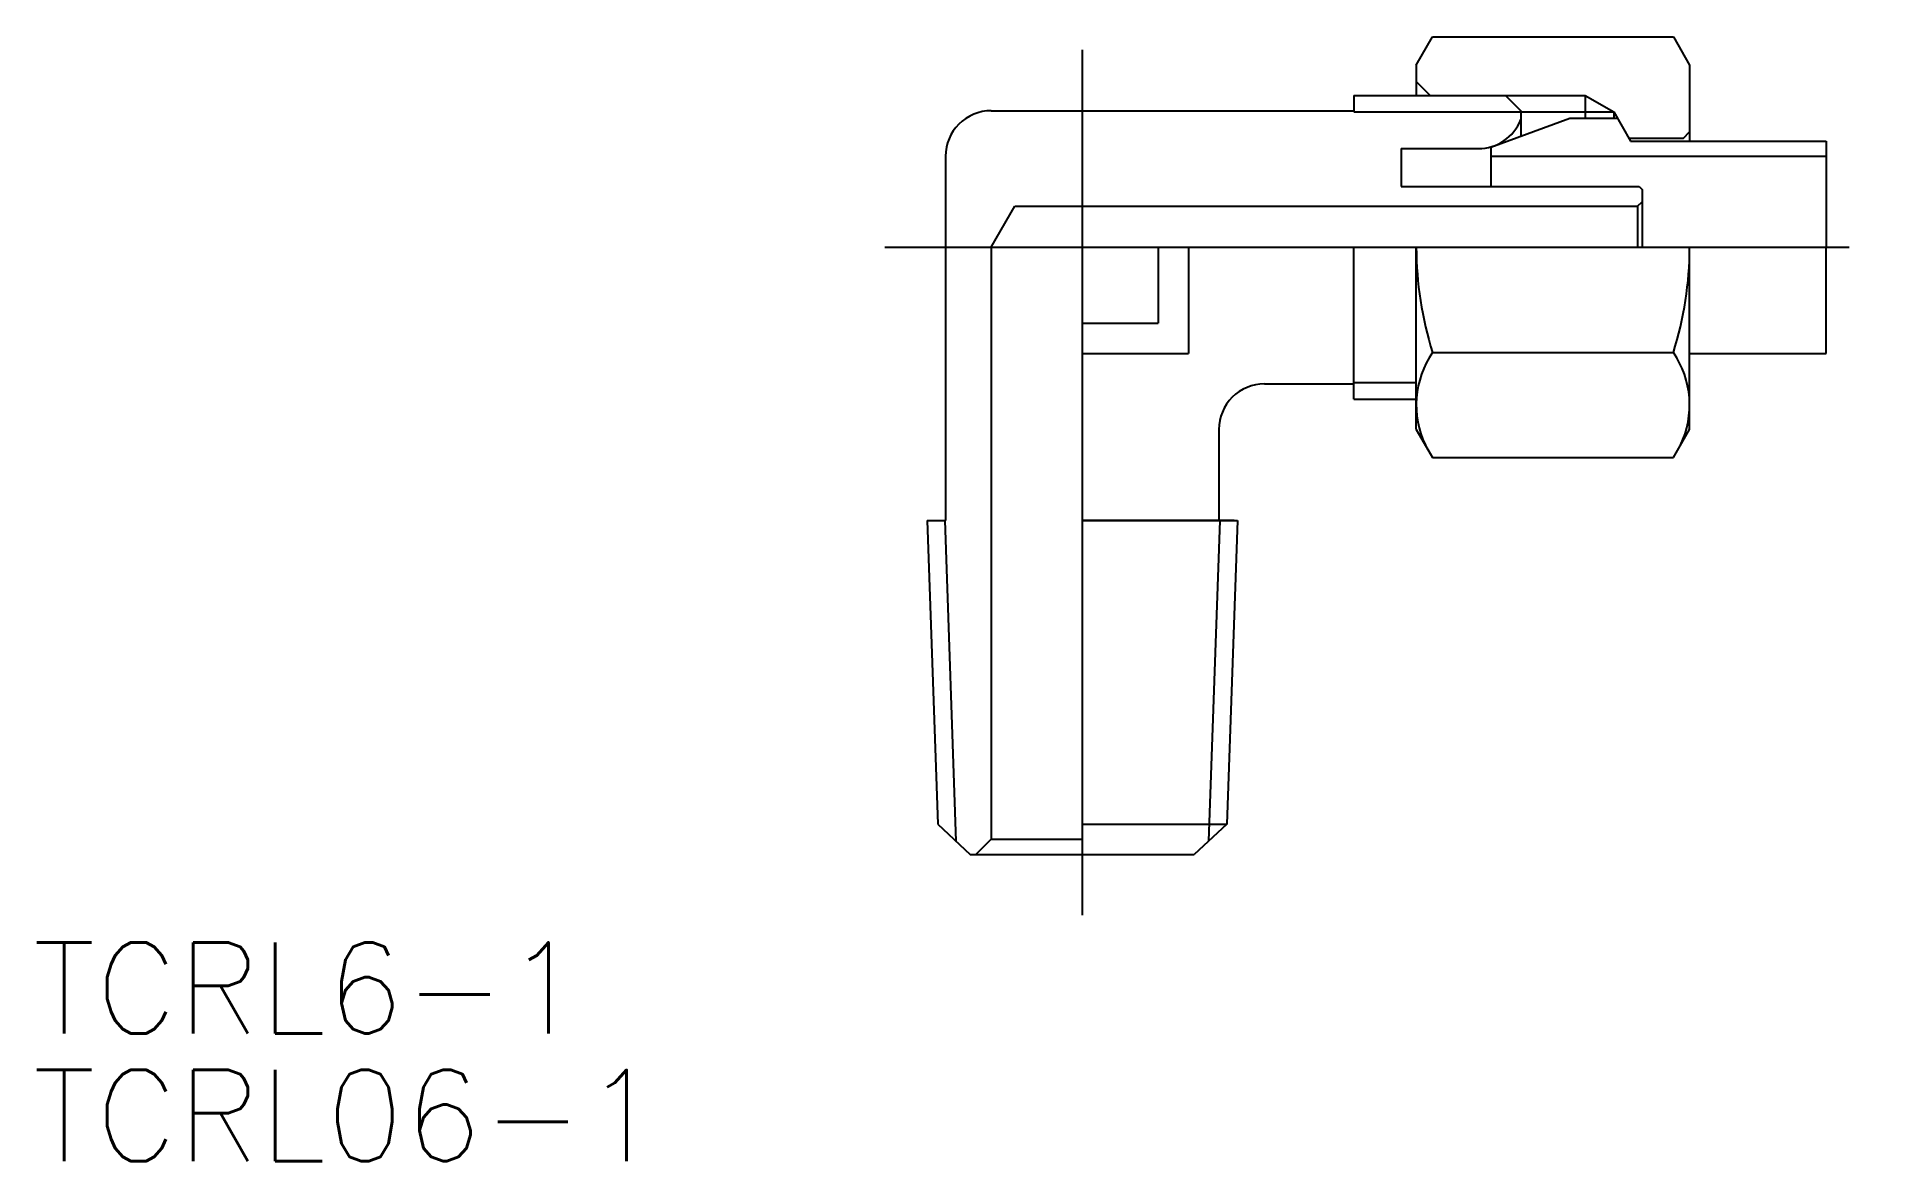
# Model space of a CAD drawing. Extents: x -34.4 to 26.5, y -30.1 to 6.9.
import ezdxf

# ---------------------------------------------------------------- set-up
doc = ezdxf.new("R2010")
doc.units = 0
doc.linetypes.add('CENTER', pattern=[50.8, 31.75, -6.35, 6.35, -6.35])
doc.layers.get('0').update_dxf_attribs({"linetype": 'CONTINUOUS'})
doc.layers.add('CENTER', color=1, linetype='CENTER')
doc.styles.get("Standard").update_dxf_attribs({"font": 'txt.shx', "height": 3, "bigfont": 'bigfont.shx'})

msp = doc.modelspace()

# ---------------------------------------------------------------- linework, layer by layer
at = {"color": 7, "linetype": 'CONTINUOUS'}
for p, q in [((11, 6), (11.536, 6.928)), ((11.536, 6.928), (19.464, 6.928)), ((19.464, 6.928), (20, 6)), ((11, 6), (11, 5)), ((20, 6), (20, 3.5)), ((8.939, 5), (13.939, 5)), ((8.939, 5), (8.939, 4.458)), ((11.459, 5), (11, 5.459)), ((13.939, 5), (14.439, 4.5)), ((16.562, 5), (16.562, 4.25)), ((-3, 4.5), (8.939, 4.5)), ((14.439, 4.5), (14.439, 3.662)), ((14.439, 4.458), (17.5, 4.458)), ((17.5, 4.458), (17.5, 4.25)), ((17.5, 4.458), (18.053, 3.5)), ((13.453, 3.304), (16.053, 4.25)), ((16.053, 4.25), (17.62, 4.25)), ((19.8, 3.6), (20, 3.8)), ((10.499, 3.25), (13.039, 3.25)), ((10.499, 3.25), (10.499, 2)), ((13.453, 3.304), (13.453, 2)), ((17.996, 3.6), (19.8, 3.6)), ((18.053, 3.5), (24.5, 3.5)), ((24.5, 3.5), (24.5, 0)), ((-4.5, 3), (-4.5, -9)), ((13.453, 3), (24.5, 3)), ((10.499, 2), (18.339, 2)), ((18.339, 2), (18.439, 1.9)), ((18.439, 1.9), (18.439, 0)), ((-3, 0), (-2.221, 1.35)), ((-2.221, 1.35), (18.289, 1.35)), ((18.289, 1.35), (18.439, 1.5)), ((18.289, 1.35), (18.289, 0)), ((2.5, 0), (2.5, -2.5)), ((3.5, 0), (3.5, -3.5)), ((8.939, -5), (8.939, 0)), ((11, -6), (11, 0)), ((20, -6), (20, 0)), ((24.5, -3.5), (24.5, 0)), ((-3, 0), (-3, -19.5)), ((0, -2.5), (2.5, -2.5)), ((0, -3.5), (3.5, -3.5)), ((11.536, -3.464), (19.464, -3.464)), ((20, -3.5), (24.5, -3.5)), ((6, -4.5), (8.939, -4.5)), ((8.939, -5), (11, -5)), ((4.5, -6), (4.5, -9)), ((11, -6), (11.536, -6.928)), ((19.464, -6.928), (20, -6)), ((11.536, -6.928), (19.464, -6.928)), ((-5.109, -9), (-4.76, -19.001)), ((-5.109, -9), (-4.5, -9)), ((5.005, -9), (0, -9)), ((0, -9), (5.109, -9)), ((5.109, -9), (4.76, -19.001)), ((-4.76, -19.001), (-3.689, -20)), ((0, -19.001), (4.76, -19.001)), ((4.76, -19.001), (3.689, -20)), ((-3.689, -20), (3.689, -20)), ((-3, -19.5), (-3.5, -20)), ((-3, -19.5), (0, -19.5))]:
    msp.add_line(p, q, dxfattribs=at)
at = {"color": 3, "linetype": 'CONTINUOUS'}
for p, q in [((13.939, 5), (16.562, 5)), ((16.562, 5), (17.5, 4.458)), ((8.939, 4.458), (14.439, 4.458)), ((8.939, -4.458), (11, -4.458)), ((-4.528, -9), (-4.16, -19.561)), ((4.528, -9), (4.16, -19.561))]:
    msp.add_line(p, q, dxfattribs=at)
at = {"color": 7, "linetype": 'CONTINUOUS'}
for centre, radius, start, end in [((-3, 3), 1.5, 90, 180.00001), ((13.039, 4.75), 1.5, 270, 338.96054), ((8.536, 0), 11.464, 342.41205, 0), ((22.464, 0), 11.464, 180.00001, 197.58795), ((14.067, -5.196), 3.067, 145.61576, 205.61567), ((16.933, -5.196), 3.067, 334.38433, 34.38425), ((6, -6), 1.5, 90, 180.00001)]:
    msp.add_arc(centre, radius, start, end, dxfattribs=at)
at = {"layer": 'CENTER', "color": 1, "linetype": 'CENTER'}
for p, q in [((0, 6.5), (0, -22)), ((-6.5, 0), (26.5, 0))]:
    msp.add_line(p, q, dxfattribs=at)

# ---------------------------------------------------------------- texts
at = {"color": 7, "linetype": 'CONTINUOUS'}
for s, p in [('TCRL6-1', (-34.55, -25.896)), ('TCRL06-1', (-34.55, -30.099))]:
    msp.add_text(s, height=3, dxfattribs=at).set_placement(p)

doc.saveas('drawing.dxf')
